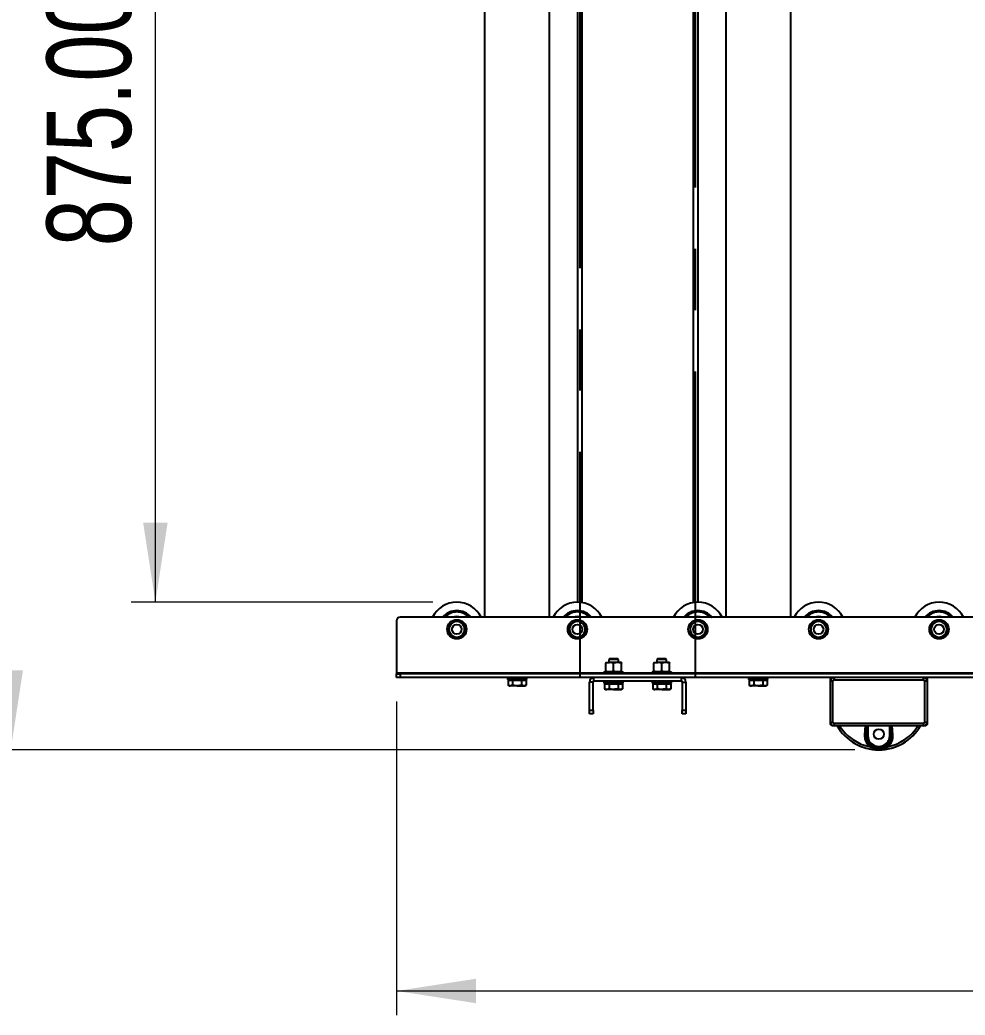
# Model space of a CAD drawing. Header units: millimetres. Extents: x 15 to 415, y 5 to 292.
# Drawn here: x 51.29 to 90.49, y 154.95 to 196.22 of the extents above; entities that cross this region are included whole.
import ezdxf

# ---------------------------------------------------------------- set-up
doc = ezdxf.new("R2010")
doc.units = ezdxf.units.MM
doc.linetypes.add('CENTERX2', pattern=[20.32, 12.7, -2.54, 2.54, -2.54])
doc.styles.add('SLDTEXTSTYLE0', font='TXT', dxfattribs={"width": 0.75})
doc.dimstyles.new('SLDDIMSTYLE0', dxfattribs={"dimtxt": 3.5, "dimasz": 3.302, "dimexe": 0, "dimexo": 0.0625, "dimgap": 0.875, "dimtad": 1, "dimlfac": 20, "dimrnd": 1e-09, "dimzin": 4, "dimdsep": 46, "dimtxsty": 'SLDTEXTSTYLE0', "dimsah": 1, "dimcen": 0.09, "dimadec": 0, "dimazin": 1, "dimtfac": 1, "dimtofl": 0, "dimtmove": 0, "dimatfit": 3, "dimfxl": 0, "dimfrac": 2, "dimtolj": 1, "dimtzin": 12, "dimarcsym": 0})

# ---------------------------------------------------------------- blocks, each defined once
blk = doc.blocks.new('_D')
at = {"color": 7, "linetype": 'Continuous', "lineweight": 0}
for p, q in [((68.407, 215.824), (55.907, 215.824)), ((56.907, 172.074), (56.907, 215.824)), ((68.407, 172.074), (55.907, 172.074))]:
    blk.add_line(p, q, dxfattribs=at)
at = {"color": 7, "linetype": 'Continuous', "lineweight": 18}
for points in [[(56.907, 215.824), (56.399, 212.522), (57.415, 212.522)], [(56.907, 172.074), (57.415, 175.376), (56.399, 175.376)]]:
    blk.add_solid(points, dxfattribs=at)
at = {"color": 7, "linetype": 'Continuous', "lineweight": 18, "insert": (52.396, 186.837), "char_height": 3.5, "attachment_point": 1, "rotation": 90, "style": 'SLDTEXTSTYLE0'}
blk.add_mtext('875.00', dxfattribs=at)
blk = doc.blocks.new('_D_1')
at = {"color": 7, "linetype": 'Continuous', "lineweight": 0}
for p, q in [((85.907, 221.949), (49.907, 221.949)), ((50.907, 221.949), (50.907, 165.949)), ((85.907, 165.949), (49.907, 165.949))]:
    blk.add_line(p, q, dxfattribs=at)
at = {"color": 7, "linetype": 'Continuous', "lineweight": 18}
for points in [[(50.907, 221.949), (50.399, 218.647), (51.415, 218.647)], [(50.907, 165.949), (51.415, 169.251), (50.399, 169.251)]]:
    blk.add_solid(points, dxfattribs=at)
at = {"color": 7, "linetype": 'Continuous', "lineweight": 18, "insert": (46.396, 185.544), "char_height": 3.5, "attachment_point": 1, "rotation": 90, "style": 'SLDTEXTSTYLE0'}
blk.add_mtext('1120.00', dxfattribs=at)
blk = doc.blocks.new('_D_2')
at = {"color": 7, "linetype": 'Continuous', "lineweight": 0}
for p, q in [((66.907, 167.949), (66.907, 154.949)), ((366.907, 167.949), (366.907, 154.949)), ((66.907, 155.949), (366.907, 155.949))]:
    blk.add_line(p, q, dxfattribs=at)
at = {"color": 7, "linetype": 'Continuous', "lineweight": 18}
for points in [[(66.907, 155.949), (70.209, 155.441), (70.209, 156.457)], [(366.907, 155.949), (363.605, 156.457), (363.605, 155.441)]]:
    blk.add_solid(points, dxfattribs=at)
at = {"color": 7, "linetype": 'Continuous', "lineweight": 18, "insert": (208.503, 160.461), "char_height": 3.5, "attachment_point": 1, "style": 'SLDTEXTSTYLE0'}
blk.add_mtext('6000.00', dxfattribs=at)

msp = doc.modelspace()

# ---------------------------------------------------------------- linework, layer by layer
at = {"color": 7, "linetype": 'CENTERX2'}
for p, q in [((74.50637, 218.9489), (74.50637, 168.9489)), ((79.30837, 168.9489), (79.30837, 218.9489))]:
    msp.add_line(p, q, dxfattribs=at)
at = {"color": 7, "linetype": 'Continuous', "lineweight": 25}
for p, q in [((70.55737, 216.4489), (70.55737, 171.4489)), ((73.25737, 171.4489), (73.25737, 216.4489)), ((80.55737, 216.4489), (80.55737, 171.4489)), ((83.25737, 171.4489), (83.25737, 216.4489)), ((74.40737, 215.8239), (74.40737, 172.0739)), ((79.40737, 215.8239), (79.40737, 172.0739)), ((66.90737, 171.2989), (66.90737, 169.13573)), ((216.75737, 171.4489), (67.05737, 171.4489)), ((69.40737, 171.32417), (69.56987, 171.23035)), ((74.40737, 171.32417), (74.56987, 171.23035)), ((79.40737, 171.32417), (79.56987, 171.23035)), ((84.40737, 171.32417), (84.56987, 171.23035)), ((89.40737, 171.32417), (89.56987, 171.23035)), ((75.73509, 169.7189), (75.70737, 169.69117)), ((75.70737, 169.69117), (75.70737, 169.5739)), ((75.90737, 169.69117), (75.70737, 169.69117)), ((75.90737, 169.7189), (75.73509, 169.7189)), ((76.07964, 169.7189), (75.90737, 169.7189)), ((76.10737, 169.69117), (75.90737, 169.69117)), ((76.10737, 169.69117), (76.07964, 169.7189)), ((76.10737, 169.5739), (76.10737, 169.69117)), ((77.73509, 169.7189), (77.70737, 169.69117)), ((77.70737, 169.69117), (77.70737, 169.5739)), ((77.90737, 169.69117), (77.70737, 169.69117)), ((77.90737, 169.7189), (77.73509, 169.7189)), ((78.07964, 169.7189), (77.90737, 169.7189)), ((78.10737, 169.69117), (77.90737, 169.69117)), ((78.10737, 169.69117), (78.07964, 169.7189)), ((78.10737, 169.5739), (78.10737, 169.69117)), ((75.58237, 169.5739), (75.74487, 169.5739)), ((75.58237, 169.20792), (75.58237, 169.54487)), ((76.06987, 169.5739), (75.74487, 169.5739)), ((75.90737, 169.20792), (75.90737, 169.54487)), ((76.23237, 169.5739), (76.06987, 169.5739)), ((76.23237, 169.20792), (76.23237, 169.54487)), ((77.58237, 169.5739), (77.74487, 169.5739)), ((77.58237, 169.20792), (77.58237, 169.54487)), ((78.06987, 169.5739), (77.74487, 169.5739)), ((77.90737, 169.20792), (77.90737, 169.54487)), ((78.23237, 169.5739), (78.06987, 169.5739)), ((78.23237, 169.20792), (78.23237, 169.54487)), ((66.90737, 169.13573), (66.90737, 169.0989)), ((66.90737, 168.9489), (66.90737, 169.0989)), ((66.90737, 169.0989), (67.05737, 169.0989)), ((67.05737, 168.9489), (66.90737, 168.9489)), ((67.05737, 169.0989), (67.05737, 168.9489)), ((216.75737, 169.0989), (67.05737, 169.0989)), ((216.75737, 168.9489), (67.05737, 168.9489)), ((71.50737, 168.9489), (71.50737, 168.8689)), ((71.90737, 168.8689), (71.50737, 168.8689)), ((71.53209, 168.8389), (71.53209, 168.63292)), ((71.53209, 168.8389), (71.62591, 168.8389)), ((71.58237, 168.8689), (71.58237, 168.8389)), ((71.62591, 168.8389), (71.71973, 168.8389)), ((71.71973, 168.8389), (71.71973, 168.63292)), ((71.71973, 168.8389), (71.90737, 168.8389)), ((72.30737, 168.8689), (71.90737, 168.8689)), ((71.90737, 168.8389), (72.095, 168.8389)), ((72.095, 168.8389), (72.095, 168.63292)), ((72.095, 168.8389), (72.18882, 168.8389)), ((72.18882, 168.8389), (72.28264, 168.8389)), ((72.23237, 168.8389), (72.23237, 168.8689)), ((72.28264, 168.8389), (72.28264, 168.63292)), ((72.30737, 168.8689), (72.30737, 168.9489)), ((78.72054, 168.9489), (75.0942, 168.9489)), ((75.0942, 168.7989), (75.0942, 168.9489)), ((75.50737, 169.1789), (75.50737, 169.0989)), ((75.50737, 169.1789), (75.90737, 169.1789)), ((75.90737, 169.1789), (76.30737, 169.1789)), ((76.30737, 169.0989), (76.30737, 169.1789)), ((77.50737, 169.1789), (77.50737, 169.0989)), ((77.50737, 169.1789), (77.90737, 169.1789)), ((77.90737, 169.1789), (78.30737, 169.1789)), ((78.30737, 169.0989), (78.30737, 169.1789)), ((78.72054, 168.7989), (78.72054, 168.9489)), ((81.50737, 168.9489), (81.50737, 168.8689)), ((81.90737, 168.8689), (81.50737, 168.8689)), ((81.53209, 168.8389), (81.53209, 168.63292)), ((81.53209, 168.8389), (81.62591, 168.8389)), ((81.58237, 168.8689), (81.58237, 168.8389)), ((81.62591, 168.8389), (81.71973, 168.8389)), ((81.71973, 168.8389), (81.71973, 168.63292)), ((81.71973, 168.8389), (81.90737, 168.8389)), ((82.30737, 168.8689), (81.90737, 168.8689)), ((81.90737, 168.8389), (82.095, 168.8389)), ((82.095, 168.8389), (82.095, 168.63292)), ((82.095, 168.8389), (82.18882, 168.8389)), ((82.18882, 168.8389), (82.28264, 168.8389)), ((82.23237, 168.8389), (82.23237, 168.8689)), ((82.28264, 168.8389), (82.28264, 168.63292)), ((82.30737, 168.8689), (82.30737, 168.9489)), ((84.90737, 168.8989), (84.95737, 168.9489)), ((84.90737, 168.7989), (84.90737, 168.8989)), ((85.05737, 168.9489), (85.05737, 168.8489)), ((85.05737, 168.8489), (88.75737, 168.8489)), ((88.75737, 168.8489), (88.75737, 168.9489)), ((88.85737, 168.9489), (88.90737, 168.8989)), ((88.90737, 168.8989), (88.90737, 168.7989)), ((71.53209, 168.63292), (71.58237, 168.6039)), ((71.58237, 168.6039), (71.62591, 168.6039)), ((71.71973, 168.63292), (71.62591, 168.6039)), ((71.90737, 168.6039), (71.62591, 168.6039)), ((71.90737, 168.6039), (72.18882, 168.6039)), ((72.18882, 168.6039), (72.23237, 168.6039)), ((72.23237, 168.6039), (72.28264, 168.63292)), ((75.05737, 168.76207), (74.90737, 168.76207)), ((74.90737, 167.5989), (74.90737, 168.76207)), ((75.05737, 167.5989), (75.05737, 168.76207)), ((78.72054, 168.7989), (75.0942, 168.7989)), ((75.50737, 168.7989), (75.50737, 168.7189)), ((75.90737, 168.7189), (75.50737, 168.7189)), ((75.53209, 168.6889), (75.53209, 168.48292)), ((75.53209, 168.6889), (75.62591, 168.6889)), ((75.53209, 168.48292), (75.58237, 168.4539)), ((75.58237, 168.7189), (75.58237, 168.6889)), ((75.58237, 168.4539), (75.62591, 168.4539)), ((75.62591, 168.6889), (75.71973, 168.6889)), ((75.71973, 168.48292), (75.62591, 168.4539)), ((75.90737, 168.4539), (75.62591, 168.4539)), ((75.71973, 168.6889), (75.71973, 168.48292)), ((75.71973, 168.6889), (75.90737, 168.6889)), ((76.30737, 168.7189), (75.90737, 168.7189)), ((75.90737, 168.6889), (76.095, 168.6889)), ((75.90737, 168.4539), (76.18882, 168.4539)), ((76.095, 168.6889), (76.095, 168.48292)), ((76.095, 168.6889), (76.18882, 168.6889)), ((76.18882, 168.6889), (76.28264, 168.6889)), ((76.18882, 168.4539), (76.23237, 168.4539)), ((76.23237, 168.6889), (76.23237, 168.7189)), ((76.23237, 168.4539), (76.28264, 168.48292)), ((76.28264, 168.6889), (76.28264, 168.48292)), ((76.30737, 168.7189), (76.30737, 168.7989)), ((77.50737, 168.7989), (77.50737, 168.7189)), ((77.90737, 168.7189), (77.50737, 168.7189)), ((77.53209, 168.6889), (77.53209, 168.48292)), ((77.53209, 168.6889), (77.62591, 168.6889)), ((77.53209, 168.48292), (77.58237, 168.4539)), ((77.58237, 168.7189), (77.58237, 168.6889)), ((77.58237, 168.4539), (77.62591, 168.4539)), ((77.62591, 168.6889), (77.71973, 168.6889)), ((77.71973, 168.48292), (77.62591, 168.4539)), ((77.90737, 168.4539), (77.62591, 168.4539)), ((77.71973, 168.6889), (77.71973, 168.48292)), ((77.71973, 168.6889), (77.90737, 168.6889)), ((78.30737, 168.7189), (77.90737, 168.7189)), ((77.90737, 168.6889), (78.095, 168.6889)), ((77.90737, 168.4539), (78.18882, 168.4539)), ((78.095, 168.6889), (78.095, 168.48292)), ((78.095, 168.6889), (78.18882, 168.6889)), ((78.18882, 168.6889), (78.28264, 168.6889)), ((78.18882, 168.4539), (78.23237, 168.4539)), ((78.23237, 168.6889), (78.23237, 168.7189)), ((78.23237, 168.4539), (78.28264, 168.48292)), ((78.28264, 168.6889), (78.28264, 168.48292)), ((78.30737, 168.7189), (78.30737, 168.7989)), ((78.75737, 168.76207), (78.90737, 168.76207)), ((78.75737, 168.76207), (78.75737, 167.5989)), ((78.90737, 168.76207), (78.90737, 167.5989)), ((81.53209, 168.63292), (81.58237, 168.6039)), ((81.58237, 168.6039), (81.62591, 168.6039)), ((81.71973, 168.63292), (81.62591, 168.6039)), ((81.90737, 168.6039), (81.62591, 168.6039)), ((81.90737, 168.6039), (82.18882, 168.6039)), ((82.18882, 168.6039), (82.23237, 168.6039)), ((82.23237, 168.6039), (82.28264, 168.63292)), ((85.00737, 168.7989), (84.90737, 168.7989)), ((84.90737, 167.0989), (84.90737, 168.7989)), ((85.00737, 167.0989), (85.00737, 168.7989)), ((88.90737, 168.7989), (88.80737, 168.7989)), ((88.80737, 168.7989), (88.80737, 167.0989)), ((88.90737, 168.7989), (88.90737, 167.0989)), ((74.90737, 167.5989), (75.05737, 167.5989)), ((74.90737, 167.4489), (74.90737, 167.5989)), ((75.05737, 167.5989), (75.05737, 167.4489)), ((78.75737, 167.5989), (78.90737, 167.5989)), ((78.75737, 167.4489), (78.75737, 167.5989)), ((78.90737, 167.5989), (78.90737, 167.4489)), ((75.05737, 167.4489), (74.90737, 167.4489)), ((78.90737, 167.4489), (78.75737, 167.4489)), ((84.90737, 167.0989), (85.00737, 167.0989)), ((84.90737, 166.9989), (84.90737, 167.0989)), ((84.95737, 166.9489), (84.90737, 166.9989)), ((85.05737, 166.9489), (84.95737, 166.9489)), ((85.05737, 167.0489), (85.05737, 166.9489)), ((88.75737, 167.0489), (85.05737, 167.0489)), ((88.75737, 166.9489), (85.05737, 166.9489)), ((86.37534, 166.5489), (86.40008, 166.91639)), ((86.40008, 166.91639), (86.40008, 166.5489)), ((86.44932, 166.91639), (86.44932, 166.5489)), ((87.36541, 166.5489), (87.36541, 166.91639)), ((87.41465, 166.91639), (87.43939, 166.5489)), ((87.41465, 166.91639), (87.41465, 166.5489)), ((88.75737, 166.9489), (88.75737, 167.0489)), ((88.85737, 166.9489), (88.75737, 166.9489)), ((88.80737, 167.0989), (88.90737, 167.0989)), ((88.90737, 166.9989), (88.85737, 166.9489)), ((88.90737, 167.0989), (88.90737, 166.9989)), ((86.40008, 166.5489), (86.37534, 166.5489)), ((86.44932, 166.5489), (86.40008, 166.5489)), ((87.36541, 166.5489), (87.41465, 166.5489)), ((87.43939, 166.5489), (87.41465, 166.5489))]:
    msp.add_line(p, q, dxfattribs=at)
at = {"color": 8, "linetype": 'Continuous', "lineweight": 25}
for p, q in [((74.5942, 215.83952), (74.5942, 172.05827)), ((79.22054, 172.05827), (79.22054, 215.83952)), ((75.50737, 169.13573), (66.90737, 169.13573)), ((77.50737, 169.13573), (76.30737, 169.13573)), ((115.50737, 169.13573), (78.30737, 169.13573)), ((86.33336, 166.56638), (86.36088, 166.9489)), ((86.40008, 166.91639), (86.3995, 166.9489)), ((86.44686, 166.9489), (86.44932, 166.91639)), ((87.36541, 166.91639), (87.36788, 166.9489)), ((87.41524, 166.9489), (87.41465, 166.91639)), ((87.45385, 166.9489), (87.48137, 166.56638))]:
    msp.add_line(p, q, dxfattribs=at)
at = {"color": 7, "linetype": 'Continuous', "lineweight": 25}
for centre, radius in [((69.40737, 170.9489), 0.4), ((74.40737, 170.9489), 0.4), ((79.40737, 170.9489), 0.4), ((84.40737, 170.9489), 0.4), ((89.40737, 170.9489), 0.4), ((69.40737, 170.9489), 0.2), ((74.40737, 170.9489), 0.2), ((79.40737, 170.9489), 0.2), ((84.40737, 170.9489), 0.2), ((89.40737, 170.9489), 0.2), ((86.90737, 166.5989), 0.2125)]:
    msp.add_circle(centre, radius, dxfattribs=at)
for centre, radius, start, end in [((69.40737, 170.9489), 1.125, 26.3878, 153.6122), ((69.40737, 170.9489), 0.775, 40.17777, 139.82223), ((74.40737, 170.9489), 1.125, 26.3878, 153.6122), ((74.40737, 170.9489), 0.775, 40.17777, 139.82223), ((79.40737, 170.9489), 1.125, 26.3878, 153.6122), ((79.40737, 170.9489), 0.775, 40.17777, 139.82223), ((84.40737, 170.9489), 1.125, 26.3878, 153.6122), ((84.40737, 170.9489), 0.775, 40.17777, 139.82223), ((89.40737, 170.9489), 1.125, 26.3878, 153.6122), ((89.40737, 170.9489), 0.775, 40.17777, 139.82223), ((67.05737, 171.2989), 0.15, 90, 180), ((69.40737, 170.9489), 0.71929, 44.037901, 135.962099), ((69.40737, 170.9489), 0.53071, 70.411799, 109.588201), ((74.40737, 170.9489), 0.71929, 44.037901, 135.962099), ((74.40737, 170.9489), 0.53071, 70.411799, 109.588201), ((79.40737, 170.9489), 0.71929, 44.037901, 135.962099), ((79.40737, 170.9489), 0.53071, 70.411799, 109.588201), ((84.40737, 170.9489), 0.71929, 44.037901, 135.962099), ((84.40737, 170.9489), 0.53071, 70.411799, 109.588201), ((89.40737, 170.9489), 0.71929, 44.037901, 135.962099), ((89.40737, 170.9489), 0.53071, 70.411799, 109.588201), ((69.40737, 170.9489), 0.325, 120, 180), ((69.40737, 170.9489), 0.325, 180, 240), ((69.40737, 170.9489), 0.325, 60, 120), ((69.40737, 170.9489), 0.325, 0, 60), ((69.40737, 170.9489), 0.325, 300, 0), ((74.40737, 170.9489), 0.325, 120, 180), ((74.40737, 170.9489), 0.325, 180, 240), ((74.40737, 170.9489), 0.325, 60, 120), ((74.40737, 170.9489), 0.325, 0, 60), ((74.40737, 170.9489), 0.325, 300, 0), ((79.40737, 170.9489), 0.325, 120, 180), ((79.40737, 170.9489), 0.325, 180, 240), ((79.40737, 170.9489), 0.325, 60, 120), ((79.40737, 170.9489), 0.325, 0, 60), ((79.40737, 170.9489), 0.325, 300, 0), ((84.40737, 170.9489), 0.325, 120, 180), ((84.40737, 170.9489), 0.325, 180, 240), ((84.40737, 170.9489), 0.325, 60, 120), ((84.40737, 170.9489), 0.325, 0, 60), ((84.40737, 170.9489), 0.325, 300, 0), ((89.40737, 170.9489), 0.325, 120, 180), ((89.40737, 170.9489), 0.325, 180, 240), ((89.40737, 170.9489), 0.325, 60, 120), ((89.40737, 170.9489), 0.325, 0, 60), ((89.40737, 170.9489), 0.325, 300, 0), ((69.40737, 170.9489), 0.325, 240, 300), ((74.40737, 170.9489), 0.325, 240, 300), ((79.40737, 170.9489), 0.325, 240, 300), ((84.40737, 170.9489), 0.325, 240, 300), ((89.40737, 170.9489), 0.325, 240, 300), ((75.0942, 168.76207), 0.18683, 90, 180), ((78.72054, 168.76207), 0.18683, 0, 90), ((85.05737, 168.7989), 0.15, 90, 180), ((88.75737, 168.7989), 0.15, 0, 90), ((75.0942, 168.76207), 0.03683, 90, 180), ((78.72054, 168.76207), 0.03683, 0, 90), ((85.05737, 167.0989), 0.15, 180, 270), ((86.90737, 167.9489), 2, 210, 270), ((86.90737, 167.9489), 2, 270, 330), ((88.75737, 167.0989), 0.15, 270, 0), ((86.90737, 166.5489), 0.50729, 180, 0)]:
    msp.add_arc(centre, radius, start, end, dxfattribs=at)
at = {"color": 8, "linetype": 'Continuous', "lineweight": 25}
for start, end in [(211.630569, 259.131395), (280.868605, 328.369431)]:
    msp.add_arc((86.90737, 167.9489), 1.90679, start, end, dxfattribs=at)
for points, knots in [([(68.85449, 171.4489), (68.8679, 171.46515), (68.91345, 171.52036), (69.01285, 171.59003), (69.14224, 171.65597), (69.23426, 171.67692), (69.27893, 171.68709)], [0, 0, 0, 0, 0.12713023, 0.43169984, 0.72411269, 1, 1, 1, 1]), ([(69.27893, 171.68709), (69.32438, 171.69254), (69.418, 171.70375), (69.56259, 171.68652), (69.70726, 171.64185), (69.84002, 171.56475), (69.92707, 171.49779), (69.96078, 171.45274), (69.96366, 171.4489)], [0, 0, 0, 0, 0.18103791, 0.37291991, 0.57277921, 0.77687981, 0.98098041, 1, 1, 1, 1]), ([(73.85449, 171.4489), (73.8679, 171.46515), (73.91345, 171.52036), (74.01285, 171.59003), (74.14224, 171.65597), (74.23426, 171.67692), (74.27893, 171.68709)], [0, 0, 0, 0, 0.12713023, 0.43169984, 0.72411269, 1, 1, 1, 1]), ([(74.27893, 171.68709), (74.32438, 171.69254), (74.418, 171.70375), (74.56259, 171.68652), (74.70726, 171.64185), (74.84002, 171.56475), (74.92707, 171.49779), (74.96078, 171.45274), (74.96366, 171.4489)], [0, 0, 0, 0, 0.18103791, 0.37291991, 0.57277921, 0.77687981, 0.98098041, 1, 1, 1, 1]), ([(78.85449, 171.4489), (78.8679, 171.46515), (78.91345, 171.52036), (79.01285, 171.59003), (79.14224, 171.65597), (79.23426, 171.67692), (79.27893, 171.68709)], [0, 0, 0, 0, 0.12713023, 0.43169984, 0.72411269, 1, 1, 1, 1]), ([(79.27893, 171.68709), (79.32438, 171.69254), (79.418, 171.70375), (79.56259, 171.68652), (79.70726, 171.64185), (79.84002, 171.56475), (79.92707, 171.49779), (79.96078, 171.45274), (79.96366, 171.4489)], [0, 0, 0, 0, 0.18103791, 0.37291991, 0.57277921, 0.77687981, 0.98098041, 1, 1, 1, 1]), ([(83.85449, 171.4489), (83.8679, 171.46515), (83.91345, 171.52036), (84.01285, 171.59003), (84.14224, 171.65597), (84.23426, 171.67692), (84.27893, 171.68709)], [0, 0, 0, 0, 0.12713023, 0.43169984, 0.72411269, 1, 1, 1, 1]), ([(84.27893, 171.68709), (84.32438, 171.69254), (84.418, 171.70375), (84.56259, 171.68652), (84.70726, 171.64185), (84.84002, 171.56475), (84.92707, 171.49779), (84.96078, 171.45274), (84.96366, 171.4489)], [0, 0, 0, 0, 0.18103791, 0.37291991, 0.57277921, 0.77687981, 0.98098041, 1, 1, 1, 1]), ([(88.85449, 171.4489), (88.8679, 171.46515), (88.91345, 171.52036), (89.01285, 171.59003), (89.14224, 171.65597), (89.23426, 171.67692), (89.27893, 171.68709)], [0, 0, 0, 0, 0.12713023, 0.43169984, 0.72411269, 1, 1, 1, 1]), ([(89.27893, 171.68709), (89.32438, 171.69254), (89.418, 171.70375), (89.56259, 171.68652), (89.70726, 171.64185), (89.84002, 171.56475), (89.92707, 171.49779), (89.96078, 171.45274), (89.96366, 171.4489)], [0, 0, 0, 0, 0.181037906, 0.372919912, 0.57277921, 0.776879809, 0.980980408, 1, 1, 1, 1])]:
    msp.add_open_spline(points, degree=3, knots=knots, dxfattribs=at)
at = {"color": 7, "linetype": 'Continuous', "lineweight": 25}
for points, knots in [([(69.24487, 171.23035), (69.24872, 171.23258), (69.30359, 171.26426), (69.35737, 171.29531), (69.40737, 171.32417)], [0, 0, 0, 0, 0.07021477, 1, 1, 1, 1]), ([(74.24487, 171.23035), (74.24872, 171.23258), (74.30359, 171.26426), (74.35737, 171.29531), (74.40737, 171.32417)], [0, 0, 0, 0, 0.07021477, 1, 1, 1, 1]), ([(79.24487, 171.23035), (79.24872, 171.23258), (79.30359, 171.26426), (79.35737, 171.29531), (79.40737, 171.32417)], [0, 0, 0, 0, 0.07021477, 1, 1, 1, 1]), ([(84.24487, 171.23035), (84.24872, 171.23258), (84.30359, 171.26426), (84.35737, 171.29531), (84.40737, 171.32417)], [0, 0, 0, 0, 0.07021477, 1, 1, 1, 1]), ([(89.24487, 171.23035), (89.24872, 171.23258), (89.30359, 171.26426), (89.35737, 171.29531), (89.40737, 171.32417)], [0, 0, 0, 0, 0.07021477, 1, 1, 1, 1]), ([(69.08237, 171.13654), (69.09548, 171.14411), (69.12176, 171.15928), (69.16209, 171.18256), (69.20319, 171.20629), (69.23094, 171.22232), (69.24487, 171.23035)], [0, 0, 0, 0, 0.24726861, 0.49536257, 0.74687401, 1, 1, 1, 1]), ([(69.08237, 171.13654), (69.08237, 171.12078), (69.08237, 171.05962), (69.08237, 170.99608), (69.08237, 170.9489)], [0, 0, 0, 0, 0.25755135, 1, 1, 1, 1]), ([(69.08237, 170.9489), (69.08237, 170.93183), (69.08237, 170.86832), (69.08237, 170.80648), (69.08237, 170.76126)], [0, 0, 0, 0, 0.26863361, 1, 1, 1, 1]), ([(69.56987, 171.23035), (69.57372, 171.22813), (69.62859, 171.19645), (69.68237, 171.1654), (69.73237, 171.13654)], [0, 0, 0, 0, 0.070214766, 1, 1, 1, 1]), ([(69.73237, 171.13654), (69.73237, 171.12078), (69.73237, 171.05962), (69.73237, 170.99608), (69.73237, 170.9489)], [0, 0, 0, 0, 0.257551345, 1, 1, 1, 1]), ([(69.73237, 170.9489), (69.73237, 170.93183), (69.73237, 170.86832), (69.73237, 170.80648), (69.73237, 170.76126)], [0, 0, 0, 0, 0.26863361, 1, 1, 1, 1]), ([(74.08237, 171.13654), (74.09548, 171.14411), (74.12176, 171.15928), (74.16209, 171.18256), (74.20319, 171.20629), (74.23094, 171.22232), (74.24487, 171.23035)], [0, 0, 0, 0, 0.24726861, 0.49536257, 0.74687401, 1, 1, 1, 1]), ([(74.08237, 171.13654), (74.08237, 171.12078), (74.08237, 171.05962), (74.08237, 170.99608), (74.08237, 170.9489)], [0, 0, 0, 0, 0.25755135, 1, 1, 1, 1]), ([(74.08237, 170.9489), (74.08237, 170.93183), (74.08237, 170.86832), (74.08237, 170.80648), (74.08237, 170.76126)], [0, 0, 0, 0, 0.26863361, 1, 1, 1, 1]), ([(74.56987, 171.23035), (74.57372, 171.22813), (74.62859, 171.19645), (74.68237, 171.1654), (74.73237, 171.13654)], [0, 0, 0, 0, 0.070214766, 1, 1, 1, 1]), ([(74.73237, 171.13654), (74.73237, 171.12078), (74.73237, 171.05962), (74.73237, 170.99608), (74.73237, 170.9489)], [0, 0, 0, 0, 0.257551345, 1, 1, 1, 1]), ([(74.73237, 170.9489), (74.73237, 170.93183), (74.73237, 170.86832), (74.73237, 170.80648), (74.73237, 170.76126)], [0, 0, 0, 0, 0.26863361, 1, 1, 1, 1]), ([(79.08237, 171.13654), (79.09548, 171.14411), (79.12176, 171.15928), (79.16209, 171.18256), (79.20319, 171.20629), (79.23094, 171.22232), (79.24487, 171.23035)], [0, 0, 0, 0, 0.24726861, 0.49536257, 0.74687401, 1, 1, 1, 1]), ([(79.08237, 171.13654), (79.08237, 171.12078), (79.08237, 171.05962), (79.08237, 170.99608), (79.08237, 170.9489)], [0, 0, 0, 0, 0.25755135, 1, 1, 1, 1]), ([(79.08237, 170.9489), (79.08237, 170.93183), (79.08237, 170.86832), (79.08237, 170.80648), (79.08237, 170.76126)], [0, 0, 0, 0, 0.26863361, 1, 1, 1, 1]), ([(79.56987, 171.23035), (79.57372, 171.22813), (79.62859, 171.19645), (79.68237, 171.1654), (79.73237, 171.13654)], [0, 0, 0, 0, 0.070214766, 1, 1, 1, 1]), ([(79.73237, 171.13654), (79.73237, 171.12078), (79.73237, 171.05962), (79.73237, 170.99608), (79.73237, 170.9489)], [0, 0, 0, 0, 0.257551345, 1, 1, 1, 1]), ([(79.73237, 170.9489), (79.73237, 170.93183), (79.73237, 170.86832), (79.73237, 170.80648), (79.73237, 170.76126)], [0, 0, 0, 0, 0.26863361, 1, 1, 1, 1]), ([(84.08237, 171.13654), (84.09548, 171.14411), (84.12176, 171.15928), (84.16209, 171.18256), (84.20319, 171.20629), (84.23094, 171.22232), (84.24487, 171.23035)], [0, 0, 0, 0, 0.24726861, 0.49536257, 0.74687401, 1, 1, 1, 1]), ([(84.08237, 171.13654), (84.08237, 171.12078), (84.08237, 171.05962), (84.08237, 170.99608), (84.08237, 170.9489)], [0, 0, 0, 0, 0.25755135, 1, 1, 1, 1]), ([(84.08237, 170.9489), (84.08237, 170.93183), (84.08237, 170.86832), (84.08237, 170.80648), (84.08237, 170.76126)], [0, 0, 0, 0, 0.26863361, 1, 1, 1, 1]), ([(84.56987, 171.23035), (84.57372, 171.22813), (84.62859, 171.19645), (84.68237, 171.1654), (84.73237, 171.13654)], [0, 0, 0, 0, 0.070214766, 1, 1, 1, 1]), ([(84.73237, 171.13654), (84.73237, 171.12078), (84.73237, 171.05962), (84.73237, 170.99608), (84.73237, 170.9489)], [0, 0, 0, 0, 0.257551345, 1, 1, 1, 1]), ([(84.73237, 170.9489), (84.73237, 170.93183), (84.73237, 170.86832), (84.73237, 170.80648), (84.73237, 170.76126)], [0, 0, 0, 0, 0.26863361, 1, 1, 1, 1]), ([(89.08237, 171.13654), (89.09548, 171.14411), (89.12176, 171.15928), (89.16209, 171.18256), (89.20319, 171.20629), (89.23094, 171.22232), (89.24487, 171.23035)], [0, 0, 0, 0, 0.24726861, 0.49536257, 0.74687401, 1, 1, 1, 1]), ([(89.08237, 171.13654), (89.08237, 171.12078), (89.08237, 171.05962), (89.08237, 170.99608), (89.08237, 170.9489)], [0, 0, 0, 0, 0.25755135, 1, 1, 1, 1]), ([(89.08237, 170.9489), (89.08237, 170.93183), (89.08237, 170.86832), (89.08237, 170.80648), (89.08237, 170.76126)], [0, 0, 0, 0, 0.26863361, 1, 1, 1, 1]), ([(89.56987, 171.23035), (89.57372, 171.22813), (89.62859, 171.19645), (89.68237, 171.1654), (89.73237, 171.13654)], [0, 0, 0, 0, 0.070214766, 1, 1, 1, 1]), ([(89.73237, 171.13654), (89.73237, 171.12078), (89.73237, 171.05962), (89.73237, 170.99608), (89.73237, 170.9489)], [0, 0, 0, 0, 0.257551345, 1, 1, 1, 1]), ([(89.73237, 170.9489), (89.73237, 170.93183), (89.73237, 170.86832), (89.73237, 170.80648), (89.73237, 170.76126)], [0, 0, 0, 0, 0.26863361, 1, 1, 1, 1]), ([(69.24487, 170.66744), (69.24102, 170.66966), (69.21185, 170.6865), (69.15685, 170.71825), (69.10735, 170.74684), (69.08237, 170.76126)], [0, 0, 0, 0, 0.070076912, 0.530777664, 1, 1, 1, 1]), ([(69.40737, 170.57362), (69.39425, 170.58119), (69.36797, 170.59636), (69.32764, 170.61965), (69.28655, 170.64337), (69.25879, 170.6594), (69.24487, 170.66744)], [0, 0, 0, 0, 0.24726861, 0.49536257, 0.74687401, 1, 1, 1, 1]), ([(69.56987, 170.66744), (69.56602, 170.66521), (69.53685, 170.64837), (69.48185, 170.61662), (69.43235, 170.58804), (69.40737, 170.57362)], [0, 0, 0, 0, 0.07007691, 0.53077766, 1, 1, 1, 1]), ([(69.73237, 170.76126), (69.70598, 170.74602), (69.65271, 170.71527), (69.59765, 170.68348), (69.56987, 170.66744)], [0, 0, 0, 0, 0.49545796, 1, 1, 1, 1]), ([(74.24487, 170.66744), (74.24102, 170.66966), (74.21185, 170.6865), (74.15685, 170.71825), (74.10735, 170.74684), (74.08237, 170.76126)], [0, 0, 0, 0, 0.070076912, 0.530777664, 1, 1, 1, 1]), ([(74.40737, 170.57362), (74.39425, 170.58119), (74.36797, 170.59636), (74.32764, 170.61965), (74.28655, 170.64337), (74.25879, 170.6594), (74.24487, 170.66744)], [0, 0, 0, 0, 0.24726861, 0.49536257, 0.74687401, 1, 1, 1, 1]), ([(74.56987, 170.66744), (74.56602, 170.66521), (74.53685, 170.64837), (74.48185, 170.61662), (74.43235, 170.58804), (74.40737, 170.57362)], [0, 0, 0, 0, 0.07007691, 0.53077766, 1, 1, 1, 1]), ([(74.73237, 170.76126), (74.70598, 170.74602), (74.65271, 170.71527), (74.59765, 170.68348), (74.56987, 170.66744)], [0, 0, 0, 0, 0.49545796, 1, 1, 1, 1]), ([(79.24487, 170.66744), (79.24102, 170.66966), (79.21185, 170.6865), (79.15685, 170.71825), (79.10735, 170.74684), (79.08237, 170.76126)], [0, 0, 0, 0, 0.070076912, 0.530777664, 1, 1, 1, 1]), ([(79.40737, 170.57362), (79.39425, 170.58119), (79.36797, 170.59636), (79.32764, 170.61965), (79.28655, 170.64337), (79.25879, 170.6594), (79.24487, 170.66744)], [0, 0, 0, 0, 0.24726861, 0.49536257, 0.74687401, 1, 1, 1, 1]), ([(79.56987, 170.66744), (79.56602, 170.66521), (79.53685, 170.64837), (79.48185, 170.61662), (79.43235, 170.58804), (79.40737, 170.57362)], [0, 0, 0, 0, 0.07007691, 0.53077766, 1, 1, 1, 1]), ([(79.73237, 170.76126), (79.70598, 170.74602), (79.65271, 170.71527), (79.59765, 170.68348), (79.56987, 170.66744)], [0, 0, 0, 0, 0.49545796, 1, 1, 1, 1]), ([(84.24487, 170.66744), (84.24102, 170.66966), (84.21185, 170.6865), (84.15685, 170.71825), (84.10735, 170.74684), (84.08237, 170.76126)], [0, 0, 0, 0, 0.070076912, 0.530777664, 1, 1, 1, 1]), ([(84.40737, 170.57362), (84.39425, 170.58119), (84.36797, 170.59636), (84.32764, 170.61965), (84.28655, 170.64337), (84.25879, 170.6594), (84.24487, 170.66744)], [0, 0, 0, 0, 0.24726861, 0.49536257, 0.74687401, 1, 1, 1, 1]), ([(84.56987, 170.66744), (84.56602, 170.66521), (84.53685, 170.64837), (84.48185, 170.61662), (84.43235, 170.58804), (84.40737, 170.57362)], [0, 0, 0, 0, 0.07007691, 0.53077766, 1, 1, 1, 1]), ([(84.73237, 170.76126), (84.70598, 170.74602), (84.65271, 170.71527), (84.59765, 170.68348), (84.56987, 170.66744)], [0, 0, 0, 0, 0.49545796, 1, 1, 1, 1]), ([(89.24487, 170.66744), (89.24102, 170.66966), (89.21185, 170.6865), (89.15685, 170.71825), (89.10735, 170.74684), (89.08237, 170.76126)], [0, 0, 0, 0, 0.070076912, 0.530777664, 1, 1, 1, 1]), ([(89.40737, 170.57362), (89.39425, 170.58119), (89.36797, 170.59636), (89.32764, 170.61965), (89.28655, 170.64337), (89.25879, 170.6594), (89.24487, 170.66744)], [0, 0, 0, 0, 0.24726861, 0.49536257, 0.74687401, 1, 1, 1, 1]), ([(89.56987, 170.66744), (89.56602, 170.66521), (89.53685, 170.64837), (89.48185, 170.61662), (89.43235, 170.58804), (89.40737, 170.57362)], [0, 0, 0, 0, 0.07007691, 0.53077766, 1, 1, 1, 1]), ([(89.73237, 170.76126), (89.70598, 170.74602), (89.65271, 170.71527), (89.59765, 170.68348), (89.56987, 170.66744)], [0, 0, 0, 0, 0.49545796, 1, 1, 1, 1]), ([(75.74487, 169.5739), (75.74102, 169.57386), (75.71185, 169.5736), (75.65685, 169.56726), (75.60735, 169.55238), (75.58237, 169.54487)], [0, 0, 0, 0, 0.07007691, 0.53077766, 1, 1, 1, 1]), ([(75.58237, 169.5739), (75.58237, 169.57347), (75.58237, 169.57186), (75.58237, 169.55627), (75.58237, 169.54487)], [0, 0, 0, 0, 0.26863361, 1, 1, 1, 1]), ([(75.90737, 169.54487), (75.89425, 169.54902), (75.86797, 169.55733), (75.82764, 169.56645), (75.78655, 169.5727), (75.75879, 169.5735), (75.74487, 169.5739)], [0, 0, 0, 0, 0.24726861, 0.49536257, 0.74687401, 1, 1, 1, 1]), ([(76.06987, 169.5739), (76.06602, 169.57386), (76.03685, 169.5736), (75.98185, 169.56726), (75.93235, 169.55238), (75.90737, 169.54487)], [0, 0, 0, 0, 0.07007691, 0.53077766, 1, 1, 1, 1]), ([(76.23237, 169.54487), (76.20598, 169.55298), (76.15271, 169.56936), (76.09765, 169.57237), (76.06987, 169.5739)], [0, 0, 0, 0, 0.49545796, 1, 1, 1, 1]), ([(76.23237, 169.5739), (76.23237, 169.57347), (76.23237, 169.57186), (76.23237, 169.55627), (76.23237, 169.54487)], [0, 0, 0, 0, 0.268633605, 1, 1, 1, 1]), ([(77.74487, 169.5739), (77.74102, 169.57386), (77.71185, 169.5736), (77.65685, 169.56726), (77.60735, 169.55238), (77.58237, 169.54487)], [0, 0, 0, 0, 0.07007691, 0.53077766, 1, 1, 1, 1]), ([(77.58237, 169.5739), (77.58237, 169.57347), (77.58237, 169.57186), (77.58237, 169.55627), (77.58237, 169.54487)], [0, 0, 0, 0, 0.26863361, 1, 1, 1, 1]), ([(77.90737, 169.54487), (77.89425, 169.54902), (77.86797, 169.55733), (77.82764, 169.56645), (77.78655, 169.5727), (77.75879, 169.5735), (77.74487, 169.5739)], [0, 0, 0, 0, 0.24726861, 0.49536257, 0.74687401, 1, 1, 1, 1]), ([(78.06987, 169.5739), (78.06602, 169.57386), (78.03685, 169.5736), (77.98185, 169.56726), (77.93235, 169.55238), (77.90737, 169.54487)], [0, 0, 0, 0, 0.07007691, 0.53077766, 1, 1, 1, 1]), ([(78.23237, 169.54487), (78.20598, 169.55298), (78.15271, 169.56936), (78.09765, 169.57237), (78.06987, 169.5739)], [0, 0, 0, 0, 0.495457963, 1, 1, 1, 1]), ([(78.23237, 169.5739), (78.23237, 169.57347), (78.23237, 169.57186), (78.23237, 169.55627), (78.23237, 169.54487)], [0, 0, 0, 0, 0.268633605, 1, 1, 1, 1]), ([(75.74487, 169.1789), (75.74102, 169.17893), (75.71185, 169.17919), (75.65685, 169.18553), (75.60735, 169.20042), (75.58237, 169.20792)], [0, 0, 0, 0, 0.07007691, 0.53077766, 1, 1, 1, 1]), ([(75.58237, 169.1789), (75.58237, 169.17937), (75.58237, 169.18048), (75.58237, 169.19002), (75.58237, 169.20194), (75.58237, 169.20792)], [0, 0, 0, 0, 0.26840654, 0.6323729, 1, 1, 1, 1]), ([(75.90737, 169.20792), (75.88098, 169.19981), (75.82771, 169.18344), (75.77265, 169.18042), (75.74487, 169.1789)], [0, 0, 0, 0, 0.49545796, 1, 1, 1, 1]), ([(76.06987, 169.1789), (76.06602, 169.17893), (76.03685, 169.17919), (75.98185, 169.18553), (75.93235, 169.20042), (75.90737, 169.20792)], [0, 0, 0, 0, 0.07007691, 0.53077766, 1, 1, 1, 1]), ([(76.23237, 169.20792), (76.20598, 169.19981), (76.15271, 169.18344), (76.09765, 169.18042), (76.06987, 169.1789)], [0, 0, 0, 0, 0.49545796, 1, 1, 1, 1]), ([(76.23237, 169.1789), (76.23237, 169.17901), (76.23237, 169.17923), (76.23237, 169.18124), (76.23237, 169.18496), (76.23237, 169.19097), (76.23237, 169.19856), (76.23237, 169.2048), (76.23237, 169.20792)], [0, 0, 0, 0, 0.13406386, 0.2683985, 0.4501242, 0.63239475, 0.8160265, 1, 1, 1, 1]), ([(77.74487, 169.1789), (77.74102, 169.17893), (77.71185, 169.17919), (77.65685, 169.18553), (77.60735, 169.20042), (77.58237, 169.20792)], [0, 0, 0, 0, 0.07007691, 0.53077766, 1, 1, 1, 1]), ([(77.58237, 169.1789), (77.58237, 169.17937), (77.58237, 169.18048), (77.58237, 169.19002), (77.58237, 169.20194), (77.58237, 169.20792)], [0, 0, 0, 0, 0.26840654, 0.6323729, 1, 1, 1, 1]), ([(77.90737, 169.20792), (77.88098, 169.19981), (77.82771, 169.18344), (77.77265, 169.18042), (77.74487, 169.1789)], [0, 0, 0, 0, 0.49545796, 1, 1, 1, 1]), ([(78.06987, 169.1789), (78.06602, 169.17893), (78.03685, 169.17919), (77.98185, 169.18553), (77.93235, 169.20042), (77.90737, 169.20792)], [0, 0, 0, 0, 0.07007691, 0.53077766, 1, 1, 1, 1]), ([(78.23237, 169.20792), (78.20598, 169.19981), (78.15271, 169.18344), (78.09765, 169.18042), (78.06987, 169.1789)], [0, 0, 0, 0, 0.49545796, 1, 1, 1, 1]), ([(78.23237, 169.1789), (78.23237, 169.17901), (78.23237, 169.17923), (78.23237, 169.18124), (78.23237, 169.18496), (78.23237, 169.19097), (78.23237, 169.19856), (78.23237, 169.2048), (78.23237, 169.20792)], [0, 0, 0, 0, 0.13406386, 0.2683985, 0.4501242, 0.63239475, 0.8160265, 1, 1, 1, 1]), ([(85.05737, 168.8489), (85.05108, 168.84822), (85.04137, 168.84719), (85.02972, 168.84096), (85.02177, 168.83451), (85.0153, 168.82655), (85.00908, 168.8149), (85.00804, 168.80518), (85.00737, 168.7989)], [0, 0, 0, 0, 0.239442952, 0.36955024, 0.499999846, 0.630107288, 0.760557048, 1, 1, 1, 1]), ([(88.80737, 168.7989), (88.80669, 168.80518), (88.80566, 168.81489), (88.79943, 168.82654), (88.79298, 168.83449), (88.78502, 168.84096), (88.77337, 168.84719), (88.76365, 168.84822), (88.75737, 168.8489)], [0, 0, 0, 0, 0.23944295, 0.36955024, 0.49999985, 0.63010729, 0.76055705, 1, 1, 1, 1]), ([(71.62591, 168.6039), (71.62368, 168.60393), (71.61782, 168.60401), (71.6083, 168.60486), (71.59738, 168.60663), (71.58277, 168.61009), (71.5682, 168.6151), (71.55372, 168.62148), (71.54286, 168.62686), (71.53568, 168.6309), (71.53209, 168.63292)], [0, 0, 0, 0, 0.07003611, 0.18484299, 0.29981661, 0.41526294, 0.64786676, 0.76502468, 0.88247311, 1, 1, 1, 1]), ([(71.90737, 168.6039), (71.89201, 168.60425), (71.82851, 168.60569), (71.76664, 168.62118), (71.71973, 168.63292)], [0, 0, 0, 0, 0.24185142, 1, 1, 1, 1]), ([(72.095, 168.63292), (72.08133, 168.6291), (72.02022, 168.61201), (71.95669, 168.60744), (71.90737, 168.6039)], [0, 0, 0, 0, 0.22371328, 1, 1, 1, 1]), ([(72.18882, 168.6039), (72.1866, 168.60393), (72.16976, 168.60419), (72.13801, 168.61053), (72.10943, 168.62542), (72.095, 168.63292)], [0, 0, 0, 0, 0.07007691, 0.53077766, 1, 1, 1, 1]), ([(72.28264, 168.63292), (72.27507, 168.62878), (72.25988, 168.62046), (72.24051, 168.61284), (72.22481, 168.60828), (72.2129, 168.60579), (72.20088, 168.6042), (72.19285, 168.604), (72.18882, 168.6039)], [0, 0, 0, 0, 0.2473449, 0.49601219, 0.62098533, 0.74684355, 0.87330953, 1, 1, 1, 1]), ([(75.62591, 168.4539), (75.62368, 168.45393), (75.61782, 168.45401), (75.6083, 168.45486), (75.59738, 168.45663), (75.58277, 168.46009), (75.5682, 168.4651), (75.55372, 168.47148), (75.54286, 168.47686), (75.53568, 168.4809), (75.53209, 168.48292)], [0, 0, 0, 0, 0.070036107, 0.184842993, 0.299816611, 0.41526294, 0.647866756, 0.765024679, 0.882473115, 1, 1, 1, 1]), ([(75.90737, 168.4539), (75.89201, 168.45425), (75.82851, 168.45569), (75.76664, 168.47118), (75.71973, 168.48292)], [0, 0, 0, 0, 0.24185142, 1, 1, 1, 1]), ([(76.095, 168.48292), (76.08133, 168.4791), (76.02022, 168.46201), (75.95669, 168.45744), (75.90737, 168.4539)], [0, 0, 0, 0, 0.22371328, 1, 1, 1, 1]), ([(76.18882, 168.4539), (76.1866, 168.45393), (76.16976, 168.45419), (76.13801, 168.46053), (76.10943, 168.47542), (76.095, 168.48292)], [0, 0, 0, 0, 0.07007691, 0.53077766, 1, 1, 1, 1]), ([(76.28264, 168.48292), (76.27507, 168.47878), (76.25988, 168.47046), (76.24051, 168.46284), (76.22481, 168.45828), (76.2129, 168.45579), (76.20088, 168.4542), (76.19285, 168.454), (76.18882, 168.4539)], [0, 0, 0, 0, 0.2473449, 0.49601219, 0.62098533, 0.74684355, 0.87330953, 1, 1, 1, 1]), ([(77.62591, 168.4539), (77.62368, 168.45393), (77.61782, 168.45401), (77.6083, 168.45486), (77.59738, 168.45663), (77.58277, 168.46009), (77.5682, 168.4651), (77.55372, 168.47148), (77.54286, 168.47686), (77.53568, 168.4809), (77.53209, 168.48292)], [0, 0, 0, 0, 0.070036107, 0.184842993, 0.299816611, 0.41526294, 0.647866756, 0.765024679, 0.882473115, 1, 1, 1, 1]), ([(77.90737, 168.4539), (77.89201, 168.45425), (77.82851, 168.45569), (77.76664, 168.47118), (77.71973, 168.48292)], [0, 0, 0, 0, 0.24185142, 1, 1, 1, 1]), ([(78.095, 168.48292), (78.08133, 168.4791), (78.02022, 168.46201), (77.95669, 168.45744), (77.90737, 168.4539)], [0, 0, 0, 0, 0.22371328, 1, 1, 1, 1]), ([(78.18882, 168.4539), (78.1866, 168.45393), (78.16976, 168.45419), (78.13801, 168.46053), (78.10943, 168.47542), (78.095, 168.48292)], [0, 0, 0, 0, 0.07007691, 0.53077766, 1, 1, 1, 1]), ([(78.28264, 168.48292), (78.27507, 168.47878), (78.25988, 168.47046), (78.24051, 168.46284), (78.22481, 168.45828), (78.2129, 168.45579), (78.20088, 168.4542), (78.19285, 168.454), (78.18882, 168.4539)], [0, 0, 0, 0, 0.2473449, 0.49601219, 0.62098533, 0.74684355, 0.87330953, 1, 1, 1, 1]), ([(81.62591, 168.6039), (81.62368, 168.60393), (81.61782, 168.60401), (81.6083, 168.60486), (81.59738, 168.60663), (81.58277, 168.61009), (81.5682, 168.6151), (81.55372, 168.62148), (81.54286, 168.62686), (81.53568, 168.6309), (81.53209, 168.63292)], [0, 0, 0, 0, 0.07003611, 0.18484299, 0.29981661, 0.41526294, 0.64786676, 0.76502468, 0.88247311, 1, 1, 1, 1]), ([(81.90737, 168.6039), (81.89201, 168.60425), (81.82851, 168.60569), (81.76664, 168.62118), (81.71973, 168.63292)], [0, 0, 0, 0, 0.24185142, 1, 1, 1, 1]), ([(82.095, 168.63292), (82.08133, 168.6291), (82.02022, 168.61201), (81.95669, 168.60744), (81.90737, 168.6039)], [0, 0, 0, 0, 0.22371328, 1, 1, 1, 1]), ([(82.18882, 168.6039), (82.1866, 168.60393), (82.16976, 168.60419), (82.13801, 168.61053), (82.10943, 168.62542), (82.095, 168.63292)], [0, 0, 0, 0, 0.07007691, 0.53077766, 1, 1, 1, 1]), ([(82.28264, 168.63292), (82.27507, 168.62878), (82.25988, 168.62046), (82.24051, 168.61284), (82.22481, 168.60828), (82.2129, 168.60579), (82.20088, 168.6042), (82.19285, 168.604), (82.18882, 168.6039)], [0, 0, 0, 0, 0.2473449, 0.49601219, 0.62098533, 0.74684355, 0.87330953, 1, 1, 1, 1]), ([(85.00737, 167.0989), (85.00804, 167.09261), (85.00907, 167.0829), (85.0153, 167.07125), (85.02176, 167.0633), (85.02971, 167.05683), (85.04137, 167.05061), (85.05108, 167.04957), (85.05737, 167.0489)], [0, 0, 0, 0, 0.23944295, 0.36955024, 0.49999985, 0.63010729, 0.76055705, 1, 1, 1, 1]), ([(88.75737, 167.0489), (88.76365, 167.04957), (88.77336, 167.0506), (88.78501, 167.05683), (88.79296, 167.06329), (88.79943, 167.07124), (88.80566, 167.0829), (88.80669, 167.09261), (88.80737, 167.0989)], [0, 0, 0, 0, 0.23944295, 0.36955024, 0.49999985, 0.63010729, 0.76055705, 1, 1, 1, 1]), ([(86.54783, 166.07631), (86.513, 166.10852), (86.44319, 166.1731), (86.374, 166.29642), (86.33299, 166.42984), (86.33324, 166.52088), (86.33336, 166.56638)], [0, 0, 0, 0, 0.24909018, 0.4992514, 0.74969708, 1, 1, 1, 1]), ([(86.33336, 166.56638), (86.33849, 166.56562), (86.34873, 166.5641), (86.36162, 166.55989), (86.37134, 166.55469), (86.37401, 166.55083), (86.37534, 166.5489)], [0, 0, 0, 0, 0.25007233, 0.5, 0.74992767, 1, 1, 1, 1]), ([(86.57353, 166.09731), (86.54194, 166.12632), (86.47708, 166.18589), (86.41407, 166.2975), (86.37501, 166.42095), (86.37523, 166.50465), (86.37534, 166.5489)], [0, 0, 0, 0, 0.24316946, 0.49938186, 0.73532542, 1, 1, 1, 1]), ([(86.44932, 166.5489), (86.45544, 166.49128), (86.46485, 166.40265), (86.52197, 166.29598), (86.58109, 166.2227), (86.65447, 166.1632), (86.76111, 166.10787), (86.90737, 166.07979), (87.05362, 166.10787), (87.16027, 166.1632), (87.23365, 166.2227), (87.29276, 166.29598), (87.34988, 166.40265), (87.35929, 166.49128), (87.36541, 166.5489)], [0, 0, 0, 0, 0.11972842, 0.18418033, 0.25, 0.31581967, 0.38027158, 0.5, 0.61972842, 0.68418033, 0.75, 0.81581967, 0.88027158, 1, 1, 1, 1]), ([(87.43939, 166.5489), (87.4395, 166.50465), (87.43972, 166.42083), (87.4006, 166.29737), (87.33756, 166.1858), (87.27279, 166.12631), (87.2412, 166.09731)], [0, 0, 0, 0, 0.26463586, 0.50139308, 0.75686445, 1, 1, 1, 1]), ([(87.48137, 166.56638), (87.48147, 166.52082), (87.48166, 166.42965), (87.44062, 166.29615), (87.37145, 166.17287), (87.3017, 166.10844), (87.26691, 166.07631)], [0, 0, 0, 0, 0.250602637, 0.501502145, 0.751360319, 1, 1, 1, 1]), ([(87.48137, 166.56638), (87.47625, 166.56562), (87.46601, 166.5641), (87.45311, 166.55989), (87.4434, 166.55469), (87.44072, 166.55083), (87.43939, 166.5489)], [0, 0, 0, 0, 0.25007202, 0.5, 0.74992798, 1, 1, 1, 1]), ([(86.54783, 166.07631), (86.55058, 166.07924), (86.55608, 166.08512), (86.56343, 166.09169), (86.56961, 166.09618), (86.57222, 166.09693), (86.57353, 166.09731)], [0, 0, 0, 0, 0.25003535, 0.5, 0.74996465, 1, 1, 1, 1]), ([(87.26691, 166.07631), (87.2397, 166.06044), (87.18507, 166.02857), (87.09702, 165.99477), (87.0049, 165.97177), (86.91798, 165.96436), (86.84314, 165.96861), (86.77991, 165.97928), (86.67873, 166.00571), (86.60317, 166.04646), (86.54783, 166.07631)], [0, 0, 0, 0, 0.12362737, 0.24828246, 0.37375271, 0.50082149, 0.58490584, 0.66338051, 0.75342499, 1, 1, 1, 1]), ([(87.2412, 166.09731), (87.19056, 166.06327), (87.11453, 166.01217), (87.00031, 165.97839), (86.9069, 165.96746), (86.81353, 165.97859), (86.69993, 166.01251), (86.62401, 166.06344), (86.57353, 166.09731)], [0, 0, 0, 0, 0.25063209, 0.37626139, 0.50063436, 0.62496358, 0.75062041, 1, 1, 1, 1]), ([(87.2412, 166.09731), (87.24251, 166.09693), (87.24512, 166.09618), (87.2513, 166.09169), (87.25865, 166.08512), (87.26415, 166.07924), (87.26691, 166.07631)], [0, 0, 0, 0, 0.25003535, 0.5, 0.74996465, 1, 1, 1, 1])]:
    msp.add_open_spline(points, degree=3, knots=knots, dxfattribs=at)
for points in [[(86.44932, 166.91639), (86.4435, 166.91639), (86.43185, 166.91639), (86.41659, 166.91639), (86.40486, 166.91639), (86.40167, 166.91639), (86.40008, 166.91639)], [(87.41465, 166.91639), (87.41306, 166.91639), (87.40987, 166.91639), (87.39814, 166.91639), (87.38288, 166.91639), (87.37123, 166.91639), (87.36541, 166.91639)]]:
    msp.add_open_spline(points, degree=3, dxfattribs=at)

# ---------------------------------------------------------------- dimensions: what is measured, and where the dimension line sits
at = {"color": 7, "linetype": 'Continuous', "lineweight": 18}
for base, p1, p2, angle, picture, middle in [((50.90737, 165.9489), (86.90737, 221.9489), (86.90737, 165.9489), 90, '_D_1', (50.90737, 193.9489)), ((56.90737, 215.8239), (69.40737, 172.0739), (69.40737, 215.8239), 90, '_D', (56.90737, 193.9489)), ((366.90737, 155.9488), (66.90737, 168.9489), (366.90737, 168.9489), 0, '_D_2', (216.90737, 155.9488))]:
    dim = msp.add_linear_dim(base=base, p1=p1, p2=p2, angle=angle, dimstyle='SLDDIMSTYLE0', dxfattribs=at)
    dim.commit()
    dim.dimension.update_dxf_attribs({"geometry": picture, "text_midpoint": middle, "dimtype": 160})

doc.saveas('drawing.dxf')
